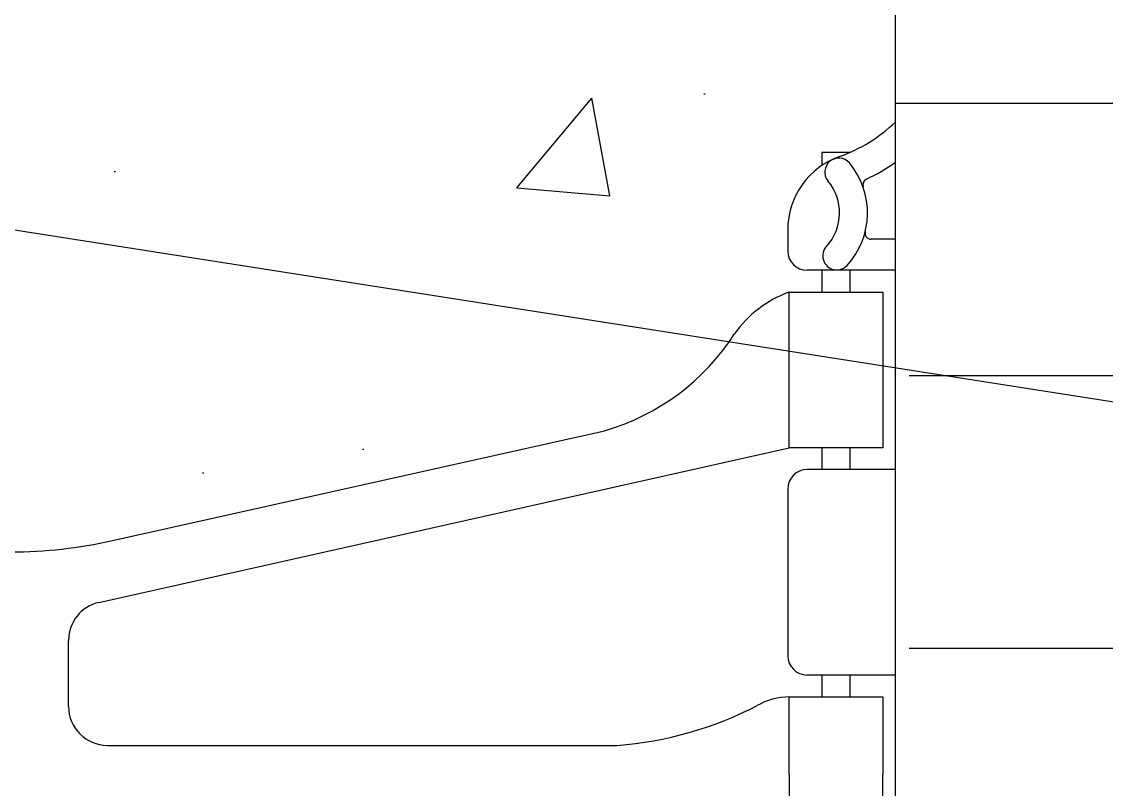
# Model space of a CAD drawing. Header units: inches. Extents: x 2854 to 3090, y 372 to 469.
# Drawn here: x 3063.615 to 3067.099, y 462.552 to 465.018 of the extents above; entities that cross this region are included whole.
import ezdxf

# ---------------------------------------------------------------- set-up
doc = ezdxf.new("R2010")
doc.units = ezdxf.units.IN
doc.header["$LTSCALE"] = 0.5
doc.header["$MEASUREMENT"] = 0
for name, color, linetype in [('HATCH', 12, 'CONTINUOUS'), ('line25', 2, 'CONTINUOUS'), ('TEXT', 4, 'CONTINUOUS'), ('Web_Edge', 9, 'CONTINUOUS')]:
    doc.layers.add(name, color=color, linetype=linetype)
doc.styles.add('DIM', font='romans.shx', dxfattribs={"width": 0.7})
doc.dimstyles.new('ext_12', dxfattribs={"dimscale": 12, "dimtxt": 0.09375, "dimasz": 0.09375, "dimexe": 0.09375, "dimexo": 0.0625, "dimgap": 0.0625, "dimtad": 1, "dimdec": 1, "dimzin": 3, "dimdsep": 46, "dimlunit": 4, "dimtxsty": 'DIM', "dimcen": 0.09, "dimdle": 0.09375, "dimclrt": 4, "dimadec": 0, "dimazin": 0, "dimtfac": 1, "dimtdec": 1, "dimtmove": 2, "dimatfit": 3, "dimfxl": 1, "dimfrac": 2, "dimtolj": 1, "dimtzin": 0, "dimarcsym": 0})

msp = doc.modelspace()

# ---------------------------------------------------------------- hatches: boundary and pattern name
at = {"layer": 'HATCH'}
h = msp.add_hatch(dxfattribs=at)
h.set_pattern_fill('AR-CONC', color=256, scale=0.5)
h.set_pattern_definition([(50, (0, 0), (3.586301, -0.3137607), [0.375, -4.125]), (355, (0, 0), (-0.6937567, 3.7609607), [0.3, -3.3]), (100.45144, (0.299, -0.026), (2.8925442, 3.4472), [0.318701, -3.5057106]), (46.1842, (0, 1), (5.3362067, -0.8275964), [0.5625, -6.1875]), (96.63564, (0.4447, 0.931), (4.67331, 4.870593), [0.478052, -5.258569]), (351.18416, (0, 1), (4.67331, 4.870593), [0.45, -4.95]), (21, (0.5, 0.75), (2.9845353, -2.0130945), [0.375, -4.125]), (326, (0.5, 0.75), (1.2165767, 3.6257502), [0.3, -3.3]), (71.45144, (0.7487, 0.5822), (4.201112, 1.6126558), [0.318701, -3.5057106]), (37.5, (0, 0), (0.0607993, 1.66446927), [0, -3.26, 0, -3.35, 0, -3.3125]), (7.5, (0, 0), (1.3153477, 1.9720586), [0, -1.91, 0, -3.185, 0, -1.2625]), (327.5, (-1.115, 0), (2.6691122, -0.11277436), [0, -1.25, 0, -3.9, 0, -5.175]), (317.5, (-1.615, 0), (2.9159308, 0.5005249), [0, -1.625, 0, -2.59, 0, -3.675])])
h.paths.add_polyline_path([(3066.4217, 467.5031), (3061.5467, 467.5031), (3060.5467, 468.5031), (3060.5467, 466.5031), (3059.5467, 467.5031), (3054.4217, 467.5031), (3054.4217, 464.6955, 0.088416), (3054.5677, 464.5981), (3054.6577, 464.5981), (3054.6577, 464.5564, -0.249069), (3054.7677, 464.3493), (3054.7677, 464.2818, -0.414214), (3054.7052, 464.2193), (3054.6577, 464.2193), (3054.6577, 464.1493), (3054.7627, 464.1493, -0.155529), (3054.9384, 464.0152, 0.180914), (3055.3561, 463.7039), (3056.9369, 463.3509, 0.054974), (3057.2638, 463.3149), (3060.4217, 463.3149), (3063.5796, 463.3149, 0.054974), (3063.9065, 463.3509), (3065.4873, 463.7039, 0.180914), (3065.905, 464.0152, -0.155529), (3066.0807, 464.1493), (3066.1857, 464.1493), (3066.1857, 464.2193), (3066.1382, 464.2193, -0.414214), (3066.0757, 464.2818), (3066.0757, 464.3493, -0.249069), (3066.1857, 464.5564), (3066.1857, 464.5981), (3066.2757, 464.5981, 0.088416), (3066.4217, 464.6955)])
h = msp.add_hatch(dxfattribs=at)
h.set_pattern_fill('INSUL', color=256, scale=7, style=0)
h.set_pattern_definition([(0, (248.9636, 36.8793), (0, 2.625), []), (0, (248.9636, 37.7543), (0, 2.625), [0.875, -0.875]), (0, (248.9636, 38.6293), (0, 2.625), [0.875, -0.875])])
h.paths.add_polyline_path([(3051.7967, 458.5031), (3052.2342, 458.5031), (3052.2342, 459.0031), (3053.7342, 459.0031), (3053.7342, 458.5031), (3054.4217, 458.5031), (3054.4217, 467.5031), (3051.7967, 467.5031)])
h.paths.add_polyline_path([(3069.0467, 467.5031), (3066.4217, 467.5031), (3066.4217, 458.5031), (3066.6717, 458.5031), (3067.1092, 458.5031), (3067.1092, 459.0031), (3068.6092, 459.0031), (3068.6092, 458.5031), (3069.0467, 458.5031)])

# ---------------------------------------------------------------- linework, layer by layer
at = {"layer": 'line25'}
msp.add_line((3066.4217, 458.5031), (3066.4217, 467.5031), dxfattribs=at)
at = {"layer": 'Web_Edge'}
for p, q in [((3066.2757, 464.5981), (3066.1857, 464.5981)), ((3066.1857, 464.5981), (3066.1857, 464.5564)), ((3066.0757, 464.3493), (3066.0757, 464.2818)), ((3066.4217, 464.3193), (3066.3438, 464.3193)), ((3066.4217, 464.2193), (3066.1382, 464.2193)), ((3066.1857, 464.2193), (3066.1857, 464.1493)), ((3066.2757, 464.2193), (3066.2757, 464.1493)), ((3063.9065, 463.3509), (3065.4873, 463.7039)), ((3063.8631, 463.1527), (3066.0807, 463.6493)), ((3066.1857, 463.6493), (3066.1857, 463.5793)), ((3066.2757, 463.6493), (3066.2757, 463.5793)), ((3066.4217, 463.5793), (3066.1382, 463.5793)), ((3066.0757, 463.5168), (3066.0757, 462.9818)), ((3063.7654, 462.8184), (3063.7654, 463.0307)), ((3066.4217, 462.9193), (3066.1382, 462.9193)), ((3066.1857, 462.9193), (3066.1857, 462.8493)), ((3066.2757, 462.9193), (3066.2757, 462.8493)), ((3063.8904, 462.6934), (3065.528, 462.6934))]:
    msp.add_line(p, q, dxfattribs=at)
msp.add_lwpolyline([(3066.3807, 463.6493), (3066.0807, 463.6493), (3066.0807, 464.1493), (3066.3807, 464.1493)], close=True, dxfattribs=at)
for points in [[(3066.0807, 462.5993), (3066.0807, 462.8493), (3066.3807, 462.8493), (3066.3807, 462.5993)], [(3066.0807, 462.5993), (3066.0807, 462.3493), (3066.3807, 462.3493), (3066.3807, 462.5993)]]:
    msp.add_lwpolyline(points, dxfattribs=at)
for centre, radius, start, end in [((3066.0757, 465.0564), 0.5, 289.4712, 313.7891), ((3066.3257, 464.3493), 0.25, 109.4712, 180), ((3066.2397, 464.5347), 0.045, 40.8121, 218.552), ((3066.082, 464.4039), 0.25, 317.5391, 39.8855), ((3066.0757, 465.0564), 0.6, 294.9252, 305.2168), ((3066.3378, 464.4934), 0.021, 116.0043, 196.536), ((3066.082, 464.4039), 0.16, 317.5391, 39.9999), ((3066.3436, 464.3389), 0.0196, 164.5099, 270.5968), ((3066.1382, 464.2818), 0.0625, 180, 270), ((3066.2332, 464.2655), 0.045, 137.5391, 317.5391), ((3066.2031, 463.8067), 0.3638, 109.6613, 145.0225), ((3065.28, 464.4179), 0.7435, 286.1893, 327.2081), ((3066.1382, 463.5168), 0.0625, 90, 180), ((3063.5796, 464.8149), 1.5, 270, 282.5865), ((3063.8904, 463.0307), 0.125, 102.6233, 180), ((3066.1382, 462.9818), 0.0625, 180, 270), ((3066.0848, 462.6306), 0.2187, 91.08, 119.5063), ((3063.8904, 462.8184), 0.125, 180, 270), ((3065.4392, 463.8602), 1.1702, 274.3495, 297.3635)]:
    msp.add_arc(centre, radius, start, end, dxfattribs=at)

# ---------------------------------------------------------------- leaders
at = {"layer": 'TEXT'}
msp.add_leader([(3059.9741, 464.9143), (3080.9494, 461.6353), (3083.0101, 461.6353)], dimstyle='ext_12', override={"dimgap": 0.0625, "dimtad": 0}, dxfattribs=at)

doc.saveas('drawing.dxf')
